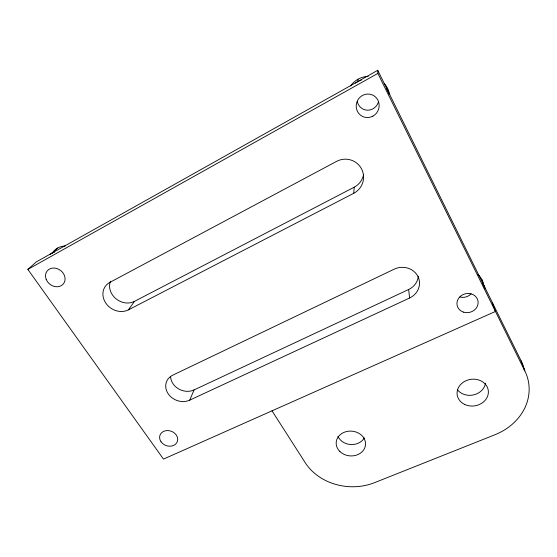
<?xml version="1.0" encoding="UTF-8"?>
<svg xmlns="http://www.w3.org/2000/svg" width="557" height="557" viewBox="0 0 557 557"><rect width="100%" height="100%" fill="white"/><g stroke="black" fill="none" stroke-linecap="round" stroke-linejoin="round"><path stroke-width="0.84" d="M353.688 193.328A18.346 18.109 -12.7 0 0 361.479 168.757A18.346 18.109 -12.7 0 0 336.616 161.356L109.826 282.406A16.982 14.698 33.3 0 0 105.809 303.133A16.982 14.698 33.3 0 0 128.451 309.845L353.688 193.328L354.231 187.173A17.859 17.664 -18.7 0 0 363.582 174.578M357.643 81.684L377.737 70.293L492.311 302.528L495.438 311.46L163.486 459.107L27.85 269.4L36.4 261.846L357.643 81.684L357.984 79.233M189.749 400.135L409.583 298.016A17.566 16.202 -7.8 0 0 417.743 276.105A17.566 16.202 -7.8 0 0 394.182 269.17L172.788 375.153A15.958 13.591 22 0 0 168.193 393.813A15.958 13.591 22 0 0 189.749 400.135L194.052 389.935L408.678 289.487A17.114 15.854 -8.6 0 0 418.3 276.209M128.451 309.845L134.46 301.379L354.231 187.173M51.738 253.338L57.643 248.039M27.85 269.4L377.848 73.427L377.737 70.293M272.018 410.829L305.201 462.644A52.525 44.344 4.8 0 0 374.603 482.641L494.881 434.78A56.125 47.895 -7.9 0 0 524.847 370.941L521.087 360.797L492.311 302.528M377.848 73.427L524.847 370.941M481.916 279.691L484.005 285.804M387.505 88.257L387.79 90.895M408.678 289.487L409.583 298.016M49.838 254.605A20.136 17.065 38.1 0 1 54.579 252.091M386.544 88.695A22.914 22.092 -66.9 0 1 389.058 94.042M355.484 83.063A22.914 22.092 -66.9 0 1 361.528 79.964M482.759 283.673A20.679 18.576 -14.8 0 1 485.161 288.86M378.37 102.203A11.286 10.868 -67.4 0 1 367.425 110.195A11.286 10.868 -67.4 0 1 357.309 101.666M471.062 293.845A10.193 9.184 -15.3 0 1 459.831 296.958M52.741 252.502A19.767 16.828 38.4 0 1 65.092 245.971M384.288 83.473A22.475 21.639 -67.4 0 1 389.364 93.757M350.562 85.938A22.475 21.639 -67.4 0 1 368.288 76.427M477.997 274.524A20.289 18.284 -15.3 0 1 483.587 285.845M521.087 360.797A54.746 47.018 -8.3 0 1 524.262 369.66M485.453 383.265A15.324 13.152 -8.3 0 1 473.61 394.892A15.324 13.152 -8.3 0 1 457.394 389.684M364.341 437.858A14.357 12.205 4.7 0 1 350.764 444.528A14.357 12.205 4.7 0 1 337.939 436.298M194.052 389.935A15.582 13.361 22.2 0 1 170.616 376.922M134.46 301.379A16.564 14.419 33.8 0 1 115.828 298.656A16.564 14.419 33.8 0 1 110.425 281.215M46.189 279.363A10.367 8.731 37.6 0 0 62.962 284.362A10.367 8.731 37.6 0 0 56.737 268.481A10.367 8.731 37.6 0 0 46.189 279.363M372.891 116.135A11.815 11.418 -65.9 0 0 373.949 95.79A11.815 11.418 -65.9 0 0 356.215 105.482A11.815 11.418 -65.9 0 0 372.891 116.135M463.709 312.185A10.66 9.532 -14.1 0 0 478.01 301.093A10.66 9.532 -14.1 0 0 460.897 295.906A10.66 9.532 -14.1 0 0 463.709 312.185M161.043 441.792A9.253 7.631 20.5 0 0 176.729 442.808A9.253 7.631 20.5 0 0 168.186 430.568A9.253 7.631 20.5 0 0 161.043 441.792M339.965 451.588A14.705 12.407 4.8 0 0 364.835 447.668A14.705 12.407 4.8 0 0 347.777 431.299A14.705 12.407 4.8 0 0 339.965 451.588M464.545 404.375A15.707 13.403 -7.9 0 0 488.385 392.379A15.707 13.403 -7.9 0 0 465.241 381.085A15.707 13.403 -7.9 0 0 464.545 404.375"/></g></svg>
